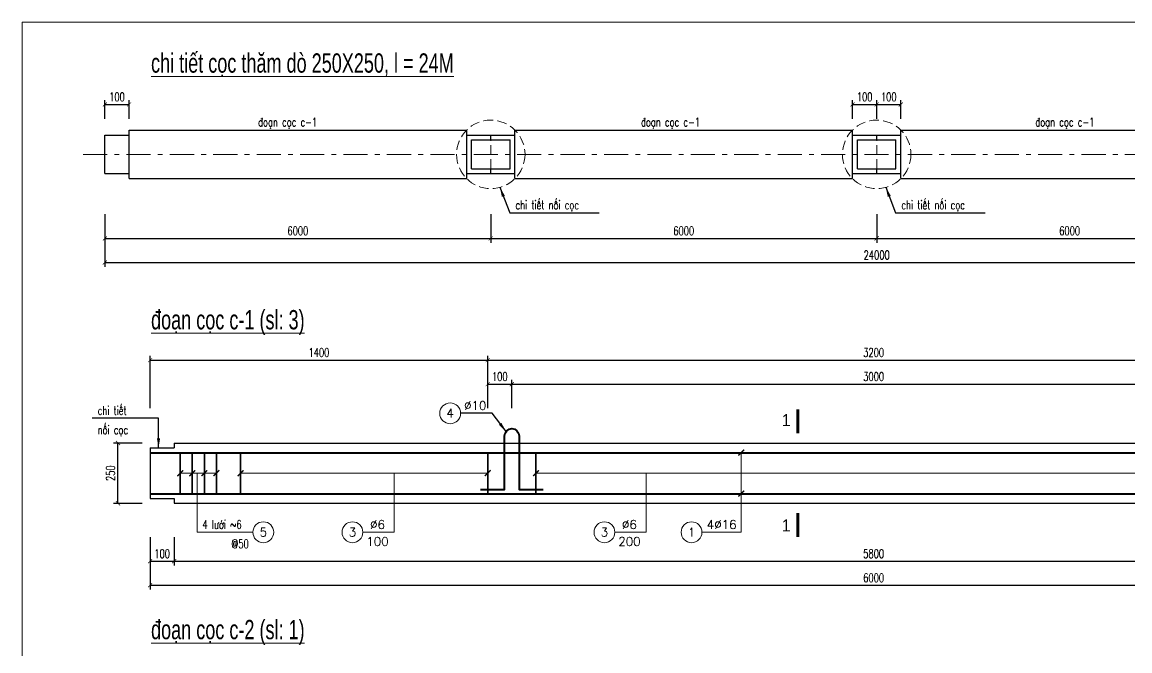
# Model space of a CAD drawing. Header units: millimetres. Extents: x 1245 to 1610, y -447 to -150.
# Drawn here: x 1244.6 to 1474.2, y -280.9 to -150.5 of the extents above; entities that cross this region are included whole.
import ezdxf
from ezdxf.enums import TextEntityAlignment as Align

# ---------------------------------------------------------------- set-up
doc = ezdxf.new("R2010")
doc.units = ezdxf.units.MM
doc.header["$MEASUREMENT"] = 0
doc.header["$PDMODE"] = 3
doc.linetypes.add('_An', pattern=[2.9, 2, -0.9])
doc.linetypes.add('_Tim', pattern=[9, 5, -1.5, 1, -1.5])
for name, color, linetype, lineweight in [('KCVN-CAT', 30, 'Continuous', 35), ('KCVN-DIM', 251, 'Continuous', 13), ('KCVN-KHUAT', 252, '_An', 20), ('KCVN-MANH', 252, 'Continuous', 15), ('KCVN-TEXT', 60, 'Continuous', 20), ('KCVN-THAY', 7, 'Continuous', 25), ('KCVN-THEP', 3, 'Continuous', 40), ('KCVN-TRUC', 251, '_Tim', 9)]:
    doc.layers.add(name, color=color, linetype=linetype, lineweight=lineweight)
doc.layers.add('KCVN-TEMP', color=87, linetype='Continuous', lineweight=9, plot=False)
doc.styles.add('KCVN-COMM', font='vnsimli.shx', dxfattribs={"width": 0.7, "height": 1.8})
doc.styles.add('KCVN-LEADER', font='vnromadi.shx', dxfattribs={"width": 0.7, "height": 4})
doc.dimstyles.new('D20', dxfattribs={"dimtxt": 1.8, "dimasz": 0.85, "dimexe": 0.9, "dimexo": 0, "dimgap": 0.66, "dimtad": 1, "dimdec": 0, "dimlfac": 20, "dimdsep": 46, "dimtxsty": 'KCVN-COMM', "dimblk1": 'ARCHTICK', "dimblk2": 'ARCHTICK', "dimsah": 1, "dimcen": 1.8, "dimclrd": 256, "dimclre": 256, "dimclrt": 60, "dimadec": 0, "dimazin": 0, "dimtfac": 1, "dimtdec": 0, "dimtix": 1, "dimtmove": 2, "dimatfit": 3, "dimfxl": 1.25, "dimtolj": 1, "dimtzin": 0, "dimarcsym": 0})
doc.dimstyles.new('D75', dxfattribs={"dimtxt": 1.8, "dimasz": 0.85, "dimexe": 0.9, "dimexo": 0, "dimgap": 0.66, "dimtad": 1, "dimdec": 0, "dimlfac": 75, "dimdsep": 46, "dimtxsty": 'KCVN-COMM', "dimblk1": 'ARCHTICK', "dimblk2": 'ARCHTICK', "dimsah": 1, "dimcen": 1.8, "dimclrd": 256, "dimclre": 256, "dimclrt": 60, "dimadec": 0, "dimazin": 0, "dimtfac": 1, "dimtdec": 0, "dimtix": 1, "dimtmove": 2, "dimatfit": 3, "dimfxl": 1.25, "dimtolj": 1, "dimtzin": 0, "dimarcsym": 0})
doc.dimstyles.new('LE', dxfattribs={"dimtxt": 2.5, "dimasz": 2, "dimexe": 1.25, "dimexo": 0, "dimgap": 0.66, "dimtad": 1, "dimdec": 0, "dimdsep": 46, "dimtxsty": 'KCVN-COMM', "dimblk1": 'ARCHTICK', "dimblk2": 'ARCHTICK', "dimsah": 1, "dimcen": 2.5, "dimclrd": 256, "dimclre": 256, "dimclrt": 60, "dimadec": 0, "dimazin": 0, "dimtfac": 1, "dimtdec": 0, "dimtix": 1, "dimtmove": 2, "dimatfit": 3, "dimfxl": 1.25, "dimtolj": 1, "dimtzin": 0, "dimarcsym": 0})

# ---------------------------------------------------------------- blocks, each defined once
blk = doc.blocks.new('_ARCHTICK')
at = {"color": 0, "linetype": 'ByBlock', "const_width": 0.15}
blk.add_lwpolyline([(-0.5, -0.5), (0.5, 0.5)], dxfattribs=at)
blk = doc.blocks.new('*D7')
at = {"layer": 'DEFPOINTS', "color": 0, "transparency": 16777216}
for p in [(1421.73, -190.33), (1501.73, -190.33), (1501.73, -195.33)]:
    blk.add_point(p, dxfattribs=at)
at = {"layer": 'KCVN-DIM', "lineweight": -2, "transparency": 16777216}
for p, q in [((1421.73, -190.33), (1421.73, -196.23)), ((1501.73, -190.33), (1501.73, -196.23)), ((1421.73, -195.33), (1501.73, -195.33))]:
    blk.add_line(p, q, dxfattribs=at)
at = {"layer": 'KCVN-DIM', "lineweight": -2, "transparency": 16777216, "xscale": 0.85, "yscale": 0.85, "zscale": 0.85, "rotation": 180}
blk.add_blockref('_ARCHTICK', (1421.73, -195.33), dxfattribs=at)
at = {"layer": 'KCVN-DIM', "lineweight": -2, "transparency": 16777216, "xscale": 0.85, "yscale": 0.85, "zscale": 0.85}
blk.add_blockref('_ARCHTICK', (1501.73, -195.33), dxfattribs=at)
at = {"layer": 'KCVN-DIM', "color": 60, "transparency": 16777216, "insert": (1461.73, -193.77), "char_height": 1.8, "attachment_point": 5, "style": 'KCVN-COMM'}
blk.add_mtext('\\A1;6000', dxfattribs=at)
blk = doc.blocks.new('*D9')
at = {"layer": 'DEFPOINTS', "color": 0, "transparency": 16777216}
for p in [(1261.73, -195.33), (1581.73, -195.33), (1581.73, -200.33)]:
    blk.add_point(p, dxfattribs=at)
at = {"layer": 'KCVN-DIM', "lineweight": -2, "transparency": 16777216}
for p, q in [((1261.73, -195.33), (1261.73, -201.23)), ((1581.73, -195.33), (1581.73, -201.23)), ((1261.73, -200.33), (1581.73, -200.33))]:
    blk.add_line(p, q, dxfattribs=at)
at = {"layer": 'KCVN-DIM', "lineweight": -2, "transparency": 16777216, "xscale": 0.85, "yscale": 0.85, "zscale": 0.85, "rotation": 180}
blk.add_blockref('_ARCHTICK', (1261.73, -200.33), dxfattribs=at)
at = {"layer": 'KCVN-DIM', "lineweight": -2, "transparency": 16777216, "xscale": 0.85, "yscale": 0.85, "zscale": 0.85}
blk.add_blockref('_ARCHTICK', (1581.73, -200.33), dxfattribs=at)
at = {"layer": 'KCVN-DIM', "color": 60, "transparency": 16777216, "insert": (1421.73, -198.77), "char_height": 1.8, "attachment_point": 5, "style": 'KCVN-COMM'}
blk.add_mtext('\\A1;24000', dxfattribs=at)
blk = doc.blocks.new('*D10')
at = {"layer": 'DEFPOINTS', "color": 0, "transparency": 16777216}
for p in [(1266.73, -167.55), (1261.73, -170.55), (1266.73, -170.55)]:
    blk.add_point(p, dxfattribs=at)
at = {"layer": 'KCVN-DIM', "lineweight": -2, "transparency": 16777216}
for p, q in [((1261.73, -170.55), (1261.73, -166.65)), ((1261.73, -167.55), (1266.73, -167.55)), ((1266.73, -170.55), (1266.73, -166.65))]:
    blk.add_line(p, q, dxfattribs=at)
at = {"layer": 'KCVN-DIM', "lineweight": -2, "transparency": 16777216, "xscale": 0.85, "yscale": 0.85, "zscale": 0.85, "rotation": 180}
blk.add_blockref('_ARCHTICK', (1261.73, -167.55), dxfattribs=at)
at = {"layer": 'KCVN-DIM', "lineweight": -2, "transparency": 16777216, "xscale": 0.85, "yscale": 0.85, "zscale": 0.85}
blk.add_blockref('_ARCHTICK', (1266.73, -167.55), dxfattribs=at)
at = {"layer": 'KCVN-DIM', "color": 60, "transparency": 16777216, "insert": (1264.23, -165.99), "char_height": 1.8, "attachment_point": 5, "style": 'KCVN-COMM'}
blk.add_mtext('\\A1;100', dxfattribs=at)
blk = doc.blocks.new('*D14')
at = {"layer": 'DEFPOINTS', "color": 0, "transparency": 16777216}
for p in [(1271.1, -257.27), (1276.1, -257.27), (1276.1, -262.27)]:
    blk.add_point(p, dxfattribs=at)
at = {"layer": 'KCVN-DIM', "lineweight": -2, "transparency": 16777216}
for p, q in [((1271.1, -257.27), (1271.1, -263.17)), ((1276.1, -257.27), (1276.1, -263.17)), ((1271.1, -262.27), (1276.1, -262.27))]:
    blk.add_line(p, q, dxfattribs=at)
at = {"layer": 'KCVN-DIM', "lineweight": -2, "transparency": 16777216, "xscale": 0.85, "yscale": 0.85, "zscale": 0.85, "rotation": 180}
blk.add_blockref('_ARCHTICK', (1271.1, -262.27), dxfattribs=at)
at = {"layer": 'KCVN-DIM', "lineweight": -2, "transparency": 16777216, "xscale": 0.85, "yscale": 0.85, "zscale": 0.85}
blk.add_blockref('_ARCHTICK', (1276.1, -262.27), dxfattribs=at)
at = {"layer": 'KCVN-DIM', "color": 60, "transparency": 16777216, "insert": (1273.6, -260.71), "char_height": 1.8, "attachment_point": 5, "style": 'KCVN-COMM'}
blk.add_mtext('\\A1;100', dxfattribs=at)
blk = doc.blocks.new('*D15')
at = {"layer": 'DEFPOINTS', "color": 0, "transparency": 16777216}
for p in [(1276.1, -257.27), (1566.1, -257.27), (1566.1, -262.27)]:
    blk.add_point(p, dxfattribs=at)
at = {"layer": 'KCVN-DIM', "lineweight": -2, "transparency": 16777216}
for p, q in [((1276.1, -257.27), (1276.1, -263.17)), ((1566.1, -257.27), (1566.1, -263.17)), ((1276.1, -262.27), (1566.1, -262.27))]:
    blk.add_line(p, q, dxfattribs=at)
at = {"layer": 'KCVN-DIM', "lineweight": -2, "transparency": 16777216, "xscale": 0.85, "yscale": 0.85, "zscale": 0.85, "rotation": 180}
blk.add_blockref('_ARCHTICK', (1276.1, -262.27), dxfattribs=at)
at = {"layer": 'KCVN-DIM', "lineweight": -2, "transparency": 16777216, "xscale": 0.85, "yscale": 0.85, "zscale": 0.85}
blk.add_blockref('_ARCHTICK', (1566.1, -262.27), dxfattribs=at)
at = {"layer": 'KCVN-DIM', "color": 60, "transparency": 16777216, "insert": (1421.1, -260.71), "char_height": 1.8, "attachment_point": 5, "style": 'KCVN-COMM'}
blk.add_mtext('\\A1;5800', dxfattribs=at)
blk = doc.blocks.new('*D17')
at = {"layer": 'DEFPOINTS', "color": 0, "transparency": 16777216}
for p in [(1271.1, -257.27), (1571.1, -257.27), (1571.1, -267.26)]:
    blk.add_point(p, dxfattribs=at)
at = {"layer": 'KCVN-DIM', "lineweight": -2, "transparency": 16777216}
for p, q in [((1271.1, -257.27), (1271.1, -268.16)), ((1571.1, -257.27), (1571.1, -268.16)), ((1271.1, -267.26), (1571.1, -267.26))]:
    blk.add_line(p, q, dxfattribs=at)
at = {"layer": 'KCVN-DIM', "lineweight": -2, "transparency": 16777216, "xscale": 0.85, "yscale": 0.85, "zscale": 0.85, "rotation": 180}
blk.add_blockref('_ARCHTICK', (1271.1, -267.26), dxfattribs=at)
at = {"layer": 'KCVN-DIM', "lineweight": -2, "transparency": 16777216, "xscale": 0.85, "yscale": 0.85, "zscale": 0.85}
blk.add_blockref('_ARCHTICK', (1571.1, -267.26), dxfattribs=at)
at = {"layer": 'KCVN-DIM', "color": 60, "transparency": 16777216, "insert": (1421.1, -265.7), "char_height": 1.8, "attachment_point": 5, "style": 'KCVN-COMM'}
blk.add_mtext('\\A1;6000', dxfattribs=at)
blk = doc.blocks.new('*D18')
at = {"layer": 'DEFPOINTS', "color": 0, "transparency": 16777216}
for p in [(1496.1, -225.55), (1346.1, -230.55), (1496.1, -230.55)]:
    blk.add_point(p, dxfattribs=at)
at = {"layer": 'KCVN-DIM', "lineweight": -2, "transparency": 16777216}
for p, q in [((1346.1, -230.55), (1346.1, -224.65)), ((1496.1, -230.55), (1496.1, -224.65)), ((1346.1, -225.55), (1496.1, -225.55))]:
    blk.add_line(p, q, dxfattribs=at)
at = {"layer": 'KCVN-DIM', "lineweight": -2, "transparency": 16777216, "xscale": 0.85, "yscale": 0.85, "zscale": 0.85, "rotation": 180}
blk.add_blockref('_ARCHTICK', (1346.1, -225.55), dxfattribs=at)
at = {"layer": 'KCVN-DIM', "lineweight": -2, "transparency": 16777216, "xscale": 0.85, "yscale": 0.85, "zscale": 0.85}
blk.add_blockref('_ARCHTICK', (1496.1, -225.55), dxfattribs=at)
at = {"layer": 'KCVN-DIM', "color": 60, "transparency": 16777216, "insert": (1421.1, -223.99), "char_height": 1.8, "attachment_point": 5, "style": 'KCVN-COMM'}
blk.add_mtext('\\A1;3000', dxfattribs=at)
blk = doc.blocks.new('*D19')
at = {"layer": 'DEFPOINTS', "color": 0, "transparency": 16777216}
for p in [(1341.1, -220.55), (1271.1, -230.55), (1341.1, -230.55)]:
    blk.add_point(p, dxfattribs=at)
at = {"layer": 'KCVN-DIM', "lineweight": -2, "transparency": 16777216}
for p, q in [((1271.1, -230.55), (1271.1, -219.65)), ((1341.1, -230.55), (1341.1, -219.65)), ((1271.1, -220.55), (1341.1, -220.55))]:
    blk.add_line(p, q, dxfattribs=at)
at = {"layer": 'KCVN-DIM', "lineweight": -2, "transparency": 16777216, "xscale": 0.85, "yscale": 0.85, "zscale": 0.85, "rotation": 180}
blk.add_blockref('_ARCHTICK', (1271.1, -220.55), dxfattribs=at)
at = {"layer": 'KCVN-DIM', "lineweight": -2, "transparency": 16777216, "xscale": 0.85, "yscale": 0.85, "zscale": 0.85}
blk.add_blockref('_ARCHTICK', (1341.1, -220.55), dxfattribs=at)
at = {"layer": 'KCVN-DIM', "color": 60, "transparency": 16777216, "insert": (1306.1, -218.99), "char_height": 1.8, "attachment_point": 5, "style": 'KCVN-COMM'}
blk.add_mtext('\\A1;1400', dxfattribs=at)
blk = doc.blocks.new('*D21')
at = {"layer": 'DEFPOINTS', "color": 0, "transparency": 16777216}
for p in [(1501.1, -220.55), (1341.1, -230.55), (1501.1, -230.55)]:
    blk.add_point(p, dxfattribs=at)
at = {"layer": 'KCVN-DIM', "lineweight": -2, "transparency": 16777216}
for p, q in [((1341.1, -230.55), (1341.1, -219.65)), ((1501.1, -230.55), (1501.1, -219.65)), ((1341.1, -220.55), (1501.1, -220.55))]:
    blk.add_line(p, q, dxfattribs=at)
at = {"layer": 'KCVN-DIM', "lineweight": -2, "transparency": 16777216, "xscale": 0.85, "yscale": 0.85, "zscale": 0.85, "rotation": 180}
blk.add_blockref('_ARCHTICK', (1341.1, -220.55), dxfattribs=at)
at = {"layer": 'KCVN-DIM', "lineweight": -2, "transparency": 16777216, "xscale": 0.85, "yscale": 0.85, "zscale": 0.85}
blk.add_blockref('_ARCHTICK', (1501.1, -220.55), dxfattribs=at)
at = {"layer": 'KCVN-DIM', "color": 60, "transparency": 16777216, "insert": (1421.1, -218.99), "char_height": 1.8, "attachment_point": 5, "style": 'KCVN-COMM'}
blk.add_mtext('\\A1;3200', dxfattribs=at)
blk = doc.blocks.new('*D22')
at = {"layer": 'DEFPOINTS', "color": 0, "transparency": 16777216}
for p in [(1264.44, -237.77), (1269.44, -237.77), (1269.44, -250.27)]:
    blk.add_point(p, dxfattribs=at)
at = {"layer": 'KCVN-DIM', "lineweight": -2, "transparency": 16777216}
for p, q in [((1269.44, -237.77), (1263.54, -237.77)), ((1264.44, -250.27), (1264.44, -237.77)), ((1269.44, -250.27), (1263.54, -250.27))]:
    blk.add_line(p, q, dxfattribs=at)
at = {"layer": 'KCVN-DIM', "lineweight": -2, "transparency": 16777216, "xscale": 0.85, "yscale": 0.85, "zscale": 0.85}
for p, rotation in [((1264.44, -237.77), 90), ((1264.44, -250.27), 270)]:
    blk.add_blockref('_ARCHTICK', p, dxfattribs=dict(at, rotation=rotation))
at = {"layer": 'KCVN-DIM', "color": 60, "transparency": 16777216, "insert": (1262.88, -244.02), "char_height": 1.8, "attachment_point": 5, "rotation": 90, "style": 'KCVN-COMM'}
blk.add_mtext('\\A1;250', dxfattribs=at)
blk = doc.blocks.new('*D4')
at = {"layer": 'DEFPOINTS', "color": 0, "transparency": 16777216}
for p in [(1421.73, -167.55), (1416.73, -170.55), (1421.73, -170.55)]:
    blk.add_point(p, dxfattribs=at)
at = {"layer": 'KCVN-DIM', "lineweight": -2, "transparency": 16777216}
for p, q in [((1416.73, -170.55), (1416.73, -166.65)), ((1416.73, -167.55), (1421.73, -167.55)), ((1421.73, -170.55), (1421.73, -166.65))]:
    blk.add_line(p, q, dxfattribs=at)
at = {"layer": 'KCVN-DIM', "lineweight": -2, "transparency": 16777216, "xscale": 0.85, "yscale": 0.85, "zscale": 0.85, "rotation": 180}
blk.add_blockref('_ARCHTICK', (1416.73, -167.55), dxfattribs=at)
at = {"layer": 'KCVN-DIM', "lineweight": -2, "transparency": 16777216, "xscale": 0.85, "yscale": 0.85, "zscale": 0.85}
blk.add_blockref('_ARCHTICK', (1421.73, -167.55), dxfattribs=at)
at = {"layer": 'KCVN-DIM', "color": 60, "transparency": 16777216, "insert": (1419.23, -165.99), "char_height": 1.8, "attachment_point": 5, "style": 'KCVN-COMM'}
blk.add_mtext('\\A1;100', dxfattribs=at)
blk = doc.blocks.new('*D5')
at = {"layer": 'DEFPOINTS', "color": 0, "transparency": 16777216}
for p in [(1426.73, -167.55), (1421.73, -170.55), (1426.73, -170.55)]:
    blk.add_point(p, dxfattribs=at)
at = {"layer": 'KCVN-DIM', "lineweight": -2, "transparency": 16777216}
for p, q in [((1421.73, -170.55), (1421.73, -166.65)), ((1421.73, -167.55), (1426.73, -167.55)), ((1426.73, -170.55), (1426.73, -166.65))]:
    blk.add_line(p, q, dxfattribs=at)
at = {"layer": 'KCVN-DIM', "lineweight": -2, "transparency": 16777216, "xscale": 0.85, "yscale": 0.85, "zscale": 0.85, "rotation": 180}
blk.add_blockref('_ARCHTICK', (1421.73, -167.55), dxfattribs=at)
at = {"layer": 'KCVN-DIM', "lineweight": -2, "transparency": 16777216, "xscale": 0.85, "yscale": 0.85, "zscale": 0.85}
blk.add_blockref('_ARCHTICK', (1426.73, -167.55), dxfattribs=at)
at = {"layer": 'KCVN-DIM', "color": 60, "transparency": 16777216, "insert": (1424.23, -165.99), "char_height": 1.8, "attachment_point": 5, "style": 'KCVN-COMM'}
blk.add_mtext('\\A1;100', dxfattribs=at)
blk = doc.blocks.new('*D6')
at = {"layer": 'DEFPOINTS', "color": 0, "transparency": 16777216}
for p in [(1261.73, -190.33), (1341.73, -190.33), (1341.73, -195.33)]:
    blk.add_point(p, dxfattribs=at)
at = {"layer": 'KCVN-DIM', "lineweight": -2, "transparency": 16777216}
for p, q in [((1261.73, -190.33), (1261.73, -196.23)), ((1341.73, -190.33), (1341.73, -196.23)), ((1261.73, -195.33), (1341.73, -195.33))]:
    blk.add_line(p, q, dxfattribs=at)
at = {"layer": 'KCVN-DIM', "lineweight": -2, "transparency": 16777216, "xscale": 0.85, "yscale": 0.85, "zscale": 0.85, "rotation": 180}
blk.add_blockref('_ARCHTICK', (1261.73, -195.33), dxfattribs=at)
at = {"layer": 'KCVN-DIM', "lineweight": -2, "transparency": 16777216, "xscale": 0.85, "yscale": 0.85, "zscale": 0.85}
blk.add_blockref('_ARCHTICK', (1341.73, -195.33), dxfattribs=at)
at = {"layer": 'KCVN-DIM', "color": 60, "transparency": 16777216, "insert": (1301.73, -193.77), "char_height": 1.8, "attachment_point": 5, "style": 'KCVN-COMM'}
blk.add_mtext('\\A1;6000', dxfattribs=at)
blk = doc.blocks.new('*D88')
at = {"layer": 'DEFPOINTS', "color": 0, "transparency": 16777216}
for p in [(1341.73, -190.33), (1421.73, -190.33), (1421.73, -195.33)]:
    blk.add_point(p, dxfattribs=at)
at = {"layer": 'KCVN-DIM', "lineweight": -2, "transparency": 16777216}
for p, q in [((1341.73, -190.33), (1341.73, -196.23)), ((1421.73, -190.33), (1421.73, -196.23)), ((1341.73, -195.33), (1421.73, -195.33))]:
    blk.add_line(p, q, dxfattribs=at)
at = {"layer": 'KCVN-DIM', "lineweight": -2, "transparency": 16777216, "xscale": 0.85, "yscale": 0.85, "zscale": 0.85, "rotation": 180}
blk.add_blockref('_ARCHTICK', (1341.73, -195.33), dxfattribs=at)
at = {"layer": 'KCVN-DIM', "lineweight": -2, "transparency": 16777216, "xscale": 0.85, "yscale": 0.85, "zscale": 0.85}
blk.add_blockref('_ARCHTICK', (1421.73, -195.33), dxfattribs=at)
at = {"layer": 'KCVN-DIM', "color": 60, "transparency": 16777216, "insert": (1381.73, -193.77), "char_height": 1.8, "attachment_point": 5, "style": 'KCVN-COMM'}
blk.add_mtext('\\A1;6000', dxfattribs=at)
blk = doc.blocks.new('*D89')
at = {"layer": 'DEFPOINTS', "color": 0, "transparency": 16777216}
for p in [(1346.1, -225.55), (1341.1, -230.55), (1346.1, -230.55)]:
    blk.add_point(p, dxfattribs=at)
at = {"layer": 'KCVN-DIM', "lineweight": -2, "transparency": 16777216}
for p, q in [((1341.1, -230.55), (1341.1, -224.65)), ((1346.1, -230.55), (1346.1, -224.65)), ((1341.1, -225.55), (1346.1, -225.55))]:
    blk.add_line(p, q, dxfattribs=at)
at = {"layer": 'KCVN-DIM', "lineweight": -2, "transparency": 16777216, "xscale": 0.85, "yscale": 0.85, "zscale": 0.85, "rotation": 180}
blk.add_blockref('_ARCHTICK', (1341.1, -225.55), dxfattribs=at)
at = {"layer": 'KCVN-DIM', "lineweight": -2, "transparency": 16777216, "xscale": 0.85, "yscale": 0.85, "zscale": 0.85}
blk.add_blockref('_ARCHTICK', (1346.1, -225.55), dxfattribs=at)
at = {"layer": 'KCVN-DIM', "color": 60, "transparency": 16777216, "insert": (1343.6, -223.99), "char_height": 1.8, "attachment_point": 5, "style": 'KCVN-COMM'}
blk.add_mtext('\\A1;100', dxfattribs=at)

msp = doc.modelspace()

# ---------------------------------------------------------------- linework, layer by layer
at = {"layer": 'KCVN-CAT'}
for p, q in [((1277.349, -239.768), (1277.349, -248.268)), ((1279.849, -239.768), (1279.849, -248.268)), ((1282.349, -239.768), (1282.349, -248.268)), ((1284.849, -239.768), (1284.849, -248.268)), ((1289.849, -239.768), (1289.849, -248.268)), ((1341.099, -239.768), (1341.099, -248.268)), ((1351.099, -239.768), (1351.099, -248.268))]:
    msp.add_line(p, q, dxfattribs=at)
at = {"layer": 'KCVN-KHUAT'}
for p, q in [((1341.729, -180.9), (1341.729, -174.9)), ((1421.729, -180.9), (1421.729, -174.9))]:
    msp.add_line(p, q, dxfattribs=at)
for centre in [(1341.729, -177.9), (1421.729, -177.9)]:
    msp.add_circle(centre, 7.095, dxfattribs=at)
at = {"layer": 'KCVN-MANH'}
for p, q in [((1277.349, -244.018), (1284.849, -244.018)), ((1289.849, -244.018), (1341.099, -244.018)), ((1351.099, -244.018), (1491.099, -244.018))]:
    msp.add_line(p, q, dxfattribs=at)
for points in [[(1393.652, -239.768), (1393.652, -256.268), (1385.507, -256.268)], [(1280.854, -244.018), (1280.854, -256.268), (1292.408, -256.268)], [(1321.72, -244.018), (1321.72, -256.268), (1315.21, -256.268)], [(1373.956, -244.018), (1373.956, -256.268), (1367.446, -256.268)]]:
    msp.add_lwpolyline(points, dxfattribs=at)
at = {"layer": 'KCVN-MANH', "const_width": 0.3}
for points in [[(1393.052, -240.368), (1394.252, -239.168)], [(1276.749, -244.618), (1277.949, -243.418)], [(1279.249, -244.618), (1280.449, -243.418)], [(1281.749, -244.618), (1282.949, -243.418)], [(1284.249, -244.618), (1285.449, -243.418)], [(1289.249, -244.618), (1290.449, -243.418)], [(1340.499, -244.618), (1341.699, -243.418)], [(1350.499, -244.618), (1351.699, -243.418)], [(1393.052, -248.868), (1394.252, -247.668)]]:
    msp.add_lwpolyline(points, dxfattribs=at)
at = {"layer": 'KCVN-MANH'}
for centre in [(1333.314, -231.601), (1294.568, -256.268), (1313.05, -256.268), (1365.286, -256.268), (1383.347, -256.268)]:
    msp.add_circle(centre, 2.16, dxfattribs=at)
at = {"layer": 'KCVN-TEMP'}
msp.add_lwpolyline([(1244.576, -447.482), (1610.168, -447.482), (1610.168, -150.482), (1244.576, -150.482)], close=True, dxfattribs=at)
at = {"layer": 'KCVN-TEXT', "const_width": 0.6}
for points in [[(1405.392, -230.763), (1405.392, -235.768)], [(1405.392, -252.268), (1405.392, -257.273)]]:
    msp.add_lwpolyline(points, dxfattribs=at)
at = {"layer": 'KCVN-THAY'}
for p, q in [((1261.729, -181.9), (1261.729, -173.9)), ((1261.729, -173.9), (1266.729, -173.9)), ((1266.729, -172.9), (1336.729, -172.9)), ((1266.729, -182.9), (1266.729, -172.9)), ((1336.729, -182.9), (1336.729, -172.9)), ((1336.729, -173.9), (1346.729, -173.9)), ((1341.729, -174.9), (1341.729, -173.9)), ((1346.729, -182.9), (1346.729, -172.9)), ((1346.729, -172.9), (1416.729, -172.9)), ((1416.729, -182.9), (1416.729, -172.9)), ((1416.729, -173.9), (1426.729, -173.9)), ((1421.729, -174.9), (1421.729, -173.9)), ((1426.729, -172.9), (1496.729, -172.9)), ((1426.729, -182.9), (1426.729, -172.9)), ((1337.729, -174.9), (1345.729, -174.9)), ((1337.729, -180.9), (1337.729, -174.9)), ((1345.729, -180.9), (1345.729, -174.9)), ((1417.729, -174.9), (1425.729, -174.9)), ((1417.729, -180.9), (1417.729, -174.9)), ((1425.729, -180.9), (1425.729, -174.9)), ((1337.729, -180.9), (1345.729, -180.9)), ((1341.729, -181.9), (1341.729, -180.9)), ((1417.729, -180.9), (1425.729, -180.9)), ((1421.729, -181.9), (1421.729, -180.9)), ((1261.729, -181.9), (1266.729, -181.9)), ((1266.729, -182.9), (1336.729, -182.9)), ((1336.729, -181.9), (1346.729, -181.9)), ((1346.729, -182.9), (1416.729, -182.9)), ((1416.729, -181.9), (1426.729, -181.9)), ((1426.729, -182.9), (1496.729, -182.9)), ((1271.099, -238.768), (1271.099, -249.268)), ((1271.099, -238.768), (1276.099, -238.768)), ((1276.099, -237.768), (1276.099, -238.768)), ((1276.099, -237.768), (1566.099, -237.768)), ((1271.099, -249.268), (1276.099, -249.268)), ((1276.099, -249.268), (1276.099, -250.268)), ((1276.099, -250.268), (1566.099, -250.268))]:
    msp.add_line(p, q, dxfattribs=at)
at = {"layer": 'KCVN-THEP'}
for p, q in [((1271.099, -239.768), (1571.099, -239.768)), ((1271.099, -248.268), (1571.099, -248.268))]:
    msp.add_line(p, q, dxfattribs=at)
msp.add_lwpolyline([(1339.599, -247.368), (1344.599, -247.368), (1344.599, -236.268, -1), (1347.599, -236.268), (1347.599, -247.368), (1352.599, -247.368)], format="xyb", dxfattribs=at)
at = {"layer": 'KCVN-TRUC'}
msp.add_line((1257.202, -177.9), (1597.577, -177.9), dxfattribs=at)

# ---------------------------------------------------------------- texts
at = {"layer": 'KCVN-TEXT', "width": 0.7}
for s, height, style, p in [('%%Uchi tiÕt cäc th¨m dß 250X250, l = 24M', 4, 'KCVN-LEADER', (1271.295, -160.958)), ('®o¹n cäc c-1', 1.8, 'KCVN-COMM', (1293.493, -172.1)), ('®o¹n cäc c-1', 1.8, 'KCVN-COMM', (1372.861, -172.1)), ('®o¹n cäc c-1', 1.8, 'KCVN-COMM', (1454.611, -172.1)), ('chi tiÕt nèi cäc', 1.8, 'KCVN-COMM', (1346.849, -189.298)), ('chi tiÕt nèi cäc', 1.8, 'KCVN-COMM', (1426.849, -189.298)), ('%%U®o¹n cäc c-1 (sl: 3)', 4, 'KCVN-LEADER', (1271.295, -214.19)), ('chi tiÕt', 1.8, 'KCVN-COMM', (1260.228, -231.92)), ('nèi cäc', 1.8, 'KCVN-COMM', (1260.228, -235.92)), ('4 l\xadíi ~6', 1.8, 'KCVN-COMM', (1281.969, -255.568)), ('@50', 1.8, 'KCVN-COMM', (1287.939, -259.568)), ('%%U®o¹n cäc c-2 (sl: 1)', 4, 'KCVN-LEADER', (1271.295, -278.45))]:
    msp.add_text(s, height=height, dxfattribs=dict(at, style=style)).set_placement(p)
at = {"layer": 'KCVN-TEXT', "style": 'KCVN-COMM'}
for s, p in [('`10', (1338.501, -230.01)), ('4', (1333.314, -231.575)), ('%%C6', (1318.237, -254.676)), ('%%C6', (1370.473, -254.676)), ('4`16', (1389.596, -254.676)), ('5', (1294.567, -256.241)), ('3', (1313.05, -256.241)), ('3', (1365.286, -256.241)), ('1', (1383.347, -256.241)), ('100', (1318.237, -258.176)), ('200', (1370.473, -258.176))]:
    msp.add_text(s, height=1.8, dxfattribs=at).set_placement(p, align=Align.MIDDLE)
at = {"layer": 'KCVN-TEXT', "style": 'KCVN-LEADER'}
for p in [(1403.892, -234.263), (1403.892, -256.106)]:
    msp.add_text('1', height=2.5, dxfattribs=at).set_placement(p, align=Align.RIGHT)

# ---------------------------------------------------------------- dimensions: what is measured, and where the dimension line sits
at = {"layer": 'KCVN-DIM'}
for base, p1, p2, dimstyle, picture, middle in [((1266.729, -167.551), (1261.729, -170.551), (1266.729, -170.551), 'D20', '*D10', (1264.229, -165.991)), ((1421.729, -167.551), (1416.729, -170.551), (1421.729, -170.551), 'D20', '*D4', (1419.229, -165.991)), ((1426.729, -167.551), (1421.729, -170.551), (1426.729, -170.551), 'D20', '*D5', (1424.229, -165.991)), ((1341.729, -195.335), (1261.729, -190.335), (1341.729, -190.335), 'D75', '*D6', (1301.729, -193.775)), ((1421.729, -195.335), (1341.729, -190.335), (1421.729, -190.335), 'D75', '*D88', (1381.729, -193.775)), ((1501.729, -195.335), (1421.729, -190.335), (1501.729, -190.335), 'D75', '*D7', (1461.729, -193.775)), ((1581.729, -200.334), (1261.729, -195.335), (1581.729, -195.335), 'D75', '*D9', (1421.729, -198.774)), ((1341.099, -220.549), (1271.099, -230.548), (1341.099, -230.548), 'D20', '*D19', (1306.099, -218.989)), ((1501.099, -220.549), (1341.099, -230.548), (1501.099, -230.548), 'D20', '*D21', (1421.099, -218.989)), ((1346.099, -225.548), (1341.099, -230.548), (1346.099, -230.548), 'D20', '*D89', (1343.599, -223.988)), ((1496.099, -225.548), (1346.099, -230.548), (1496.099, -230.548), 'D20', '*D18', (1421.099, -223.988)), ((1276.099, -262.268), (1271.099, -257.268), (1276.099, -257.268), 'D20', '*D14', (1273.599, -260.708)), ((1571.099, -267.265), (1271.099, -257.268), (1571.099, -257.268), 'D20', '*D17', (1421.099, -265.705)), ((1566.099, -262.268), (1276.099, -257.268), (1566.099, -257.268), 'D20', '*D15', (1421.099, -260.708))]:
    dim = msp.add_linear_dim(base=base, p1=p1, p2=p2, dimstyle=dimstyle, dxfattribs=at)
    dim.commit()
    dim.dimension.update_dxf_attribs({"geometry": picture, "text_midpoint": middle})
dim = msp.add_linear_dim(base=(1264.438, -237.768), p1=(1269.438, -250.268), p2=(1269.438, -237.768), angle=90, dimstyle='D20', dxfattribs=at)
dim.commit()
dim.dimension.update_dxf_attribs({"geometry": '*D22', "text_midpoint": (1262.878, -244.018)})

# ---------------------------------------------------------------- leaders
at = {"layer": 'KCVN-MANH'}
for points in [[(1343.622, -184.738), (1345.644, -189.998), (1364.203, -189.998)], [(1423.622, -184.738), (1425.644, -189.998), (1444.203, -189.998)], [(1344.887, -235.385), (1342.016, -231.601), (1335.474, -231.601)], [(1272.849, -238.768), (1272.849, -232.62), (1259.114, -232.62)]]:
    msp.add_leader(points, dimstyle='LE', override={"dimgap": 0.66, "dimtad": 0}, dxfattribs=at)

doc.saveas('drawing.dxf')
